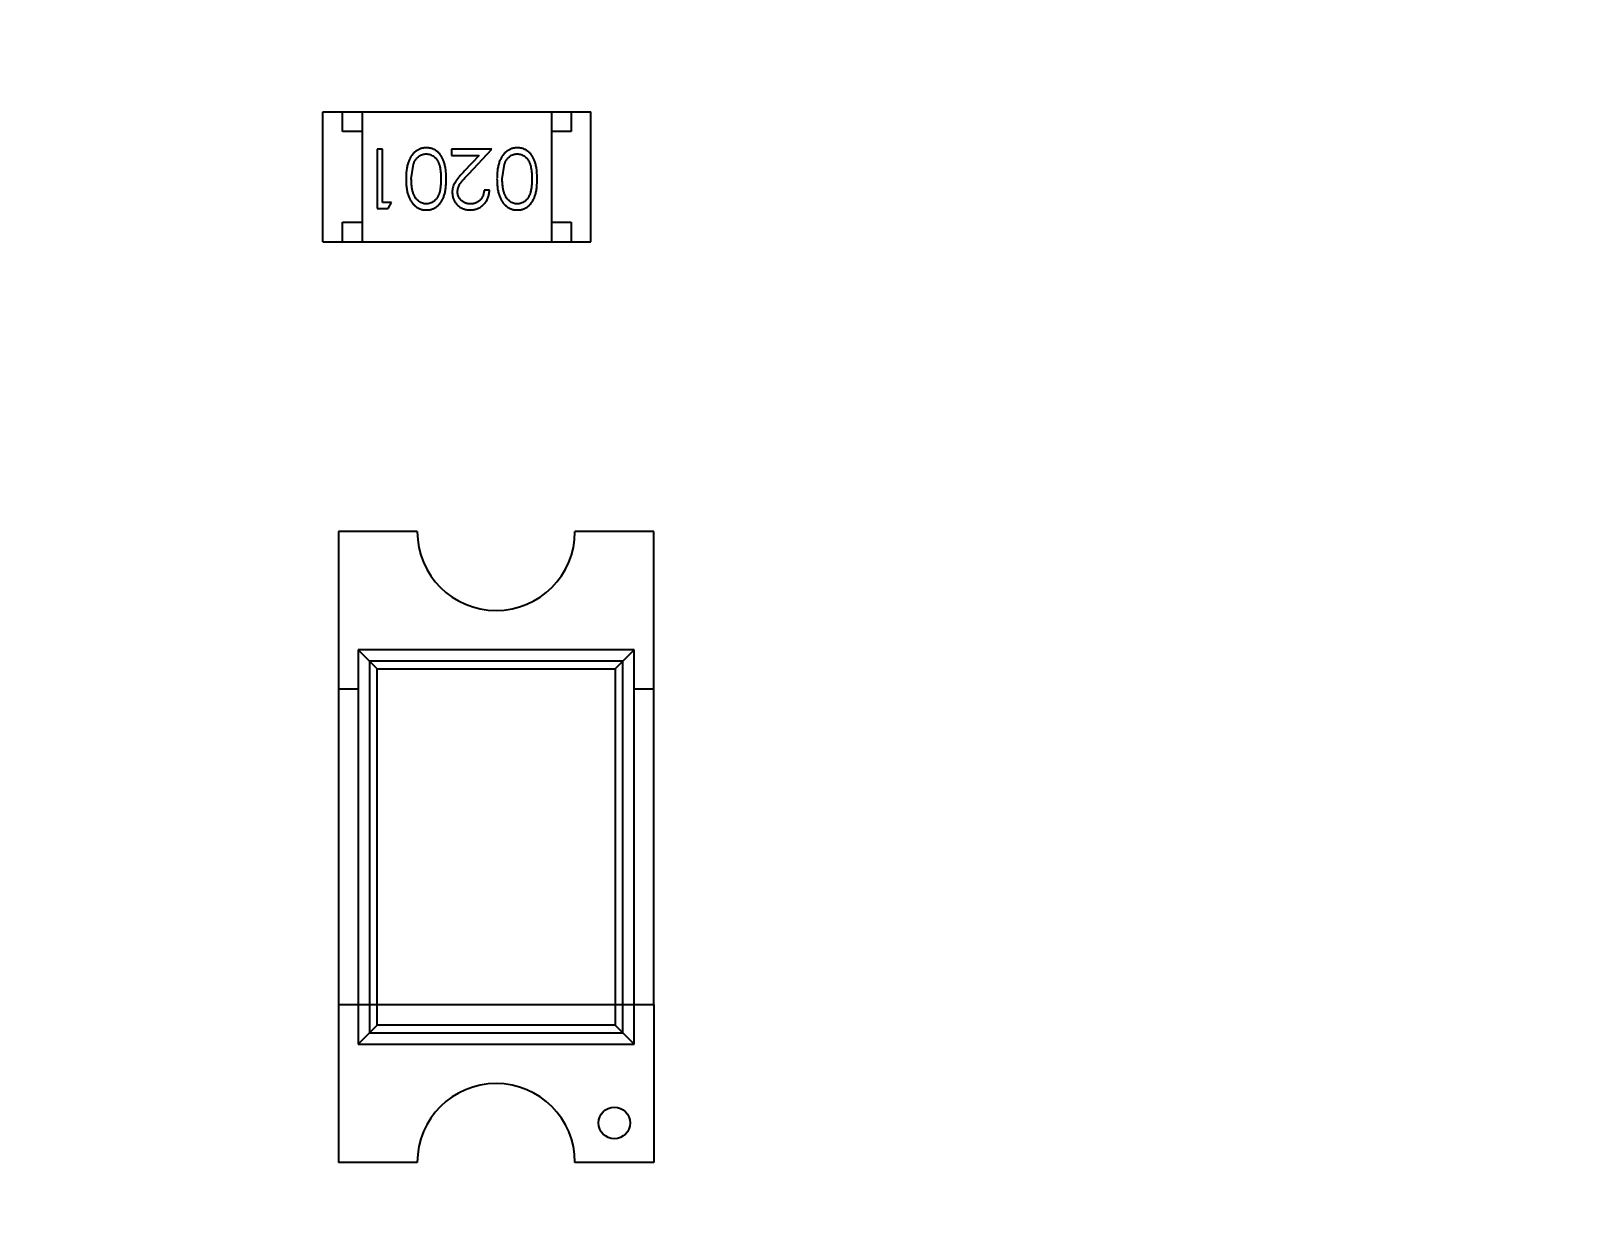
# Model space of a CAD drawing. Header units: millimetres. Extents: x -67 to 102, y -58 to 29.
# Drawn here: x 66.912 to 70.844, y -36.993 to -33.969 of the extents above; entities that cross this region are included whole.
import ezdxf

# ---------------------------------------------------------------- set-up
doc = ezdxf.new("R2010")
doc.units = ezdxf.units.MM
doc.header["$LTSCALE"] = 1.21
doc.header["$MEASUREMENT"] = 0
doc.header["$PDMODE"] = 3
doc.header["$PDSIZE"] = 0.3125
doc.layers.get('0').update_dxf_attribs({"linetype": 'CONTINUOUS'})
doc.layers.get('DEFPOINTS').update_dxf_attribs({"linetype": 'CONTINUOUS'})
doc.layers.add('Dim', color=3, linetype='CONTINUOUS', lineweight=25)
doc.styles.get("Standard").update_dxf_attribs({"font": 'txt', "width": 0.8})
doc.dimstyles.get("Standard").update_dxf_attribs({"dimtxt": 0.15625, "dimasz": 0.1875, "dimexe": 0.125, "dimexo": 0.0625, "dimgap": 0.09, "dimtad": 0, "dimtih": 1, "dimtoh": 1, "dimzin": 4, "dimdsep": 46, "dimtxsty": 'Standard', "dimblk": '_FILLED', "dimblk1": '_FILLED', "dimblk2": '_FILLED', "dimcen": 0.09, "dimazin": 1, "dimtp": 0.01, "dimtm": 0.01, "dimtfac": 1, "dimtofl": 0, "dimtmove": 0, "dimatfit": 3, "dimldrblk": '_FILLED', "dimfxl": 1, "dimtolj": 1, "dimtzin": 4, "dimarcsym": 0})

# ---------------------------------------------------------------- blocks, each defined once
blk = doc.blocks.new('_FILLED')
at = {"color": 0, "linetype": 'ByBlock'}
blk.add_solid([(0, 0), (-1, 0.1667), (-1, -0.1667)], dxfattribs=at)
blk = doc.blocks.new('*D46')
at = {"color": 0, "linetype": 'ByBlock', "lineweight": -2}
for p, q in [((46.8524, -34.0313), (46.8524, -55.0848)), ((77.3324, -34.0313), (77.3324, -55.0848)), ((46.8524, -54.9598), (58.9357, -54.9598)), ((77.3324, -54.9598), (65.2491, -54.9598))]:
    blk.add_line(p, q, dxfattribs=at)
at = {"layer": 'DEFPOINTS', "color": 0, "linetype": 'ByBlock'}
for p in [(46.8524, -33.9688), (77.3324, -33.9688)]:
    blk.add_point(p, dxfattribs=at)
at = {"color": 0, "linetype": 'ByBlock', "lineweight": -2, "xscale": 2, "yscale": 2, "zscale": 2, "rotation": 180}
blk.add_blockref('_FILLED', (46.8524, -54.9598), dxfattribs=at)
at = {"color": 0, "linetype": 'ByBlock', "lineweight": -2, "xscale": 2, "yscale": 2, "zscale": 2}
blk.add_blockref('_FILLED', (77.3324, -54.9598), dxfattribs=at)
at = {"color": 0, "linetype": 'ByBlock', "lineweight": -2, "insert": (62.0924, -54.9598), "char_height": 2, "attachment_point": 5}
blk.add_mtext('\\A1;30.48', dxfattribs=at)

msp = doc.modelspace()

# ---------------------------------------------------------------- linework, layer by layer
at = {"color": 7, "linetype": 'Continuous'}
for p, q in [((67.6525, -34.1737), (68.3325, -34.1737)), ((67.6525, -34.5037), (67.6525, -34.1737)), ((67.7025, -34.2237), (67.7025, -34.1737)), ((67.7525, -34.1737), (67.7525, -34.5037)), ((68.2325, -34.1737), (68.2325, -34.5037)), ((68.2825, -34.1737), (68.2825, -34.2237)), ((68.3325, -34.5037), (68.3325, -34.1737)), ((67.7525, -34.2237), (67.7025, -34.2237)), ((68.2825, -34.2237), (68.2325, -34.2237)), ((67.8042, -34.269), (67.7907, -34.269)), ((67.7907, -34.269), (67.7907, -34.419)), ((67.8042, -34.4036), (67.8042, -34.269)), ((68.0811, -34.269), (67.9792, -34.269)), ((67.9792, -34.269), (67.9792, -34.2844)), ((67.9792, -34.2844), (68.049, -34.2844)), ((68.049, -34.2844), (68.0114, -34.3245)), ((68.0229, -34.3311), (68.0811, -34.269)), ((67.8772, -34.344), (67.8829, -34.3063)), ((68.108, -34.344), (68.1137, -34.3063)), ((67.8272, -34.4036), (67.8042, -34.4036)), ((67.8184, -34.419), (67.8272, -34.4036)), ((68.0753, -34.3729), (68.0618, -34.3729)), ((67.7907, -34.419), (67.8184, -34.419)), ((67.7025, -34.4537), (67.7525, -34.4537)), ((67.7025, -34.5037), (67.7025, -34.4537)), ((68.2325, -34.4537), (68.2825, -34.4537)), ((68.2825, -34.4537), (68.2825, -34.5037)), ((67.6525, -34.5037), (68.3325, -34.5037)), ((67.8924, -35.2389), (67.6924, -35.2389)), ((67.6924, -35.2389), (67.6924, -36.4389)), ((68.4924, -35.2389), (68.2924, -35.2389)), ((68.4924, -36.4389), (68.4924, -35.2389)), ((68.4424, -35.5389), (67.7424, -35.5389)), ((67.7424, -35.5389), (67.7908, -35.5872)), ((67.7424, -35.5389), (67.7424, -36.5389)), ((68.4424, -35.5389), (68.3941, -35.5872)), ((68.4424, -36.5389), (68.4424, -35.5389)), ((68.414, -35.5673), (67.7709, -35.5673)), ((67.7709, -35.5673), (67.7709, -36.5105)), ((68.414, -36.5105), (68.414, -35.5673)), ((67.7908, -35.5872), (68.3941, -35.5872)), ((67.7908, -36.4905), (67.7908, -35.5872)), ((68.3941, -35.5872), (68.3941, -36.4905)), ((67.7424, -35.6389), (67.6924, -35.6389)), ((68.4924, -35.6389), (68.4424, -35.6389)), ((67.6924, -36.4389), (67.7424, -36.4389)), ((68.4424, -36.4389), (68.4924, -36.4389)), ((67.7908, -36.4905), (67.7424, -36.5389)), ((67.7709, -36.5105), (68.414, -36.5105)), ((68.3941, -36.4905), (67.7908, -36.4905)), ((68.4424, -36.5389), (68.3941, -36.4905)), ((67.7424, -36.5389), (68.4424, -36.5389))]:
    msp.add_line(p, q, dxfattribs=at)
at = {"color": 6, "linetype": 'Continuous'}
for p, q in [((67.6924, -36.4389), (67.6924, -36.8389)), ((67.7424, -36.4389), (68.4424, -36.4389)), ((68.4924, -36.4389), (68.4924, -36.8389)), ((67.8924, -36.8389), (67.6924, -36.8389)), ((68.4924, -36.8389), (68.2924, -36.8389))]:
    msp.add_line(p, q, dxfattribs=at)
at = {"color": 7, "linetype": 'Continuous'}
msp.add_circle((68.3924, -36.7389), 0.04, dxfattribs=at)
msp.add_arc((68.0924, -35.2389), 0.2, 180, 0, dxfattribs=at)
at = {"color": 6, "linetype": 'Continuous'}
msp.add_arc((68.0924, -36.8389), 0.2, 0, 180, dxfattribs=at)
at = {"color": 7, "linetype": 'Continuous'}
for points, knots in [([(67.9155, -34.2652), (67.9143, -34.2652), (67.912, -34.2652), (67.9085, -34.2657), (67.905, -34.2663), (67.9017, -34.2673), (67.8984, -34.2685), (67.8952, -34.2699), (67.8921, -34.2717), (67.8891, -34.2737), (67.8862, -34.2759), (67.8835, -34.2785), (67.8809, -34.2812), (67.8785, -34.2843), (67.8762, -34.2876), (67.8742, -34.2911), (67.8722, -34.2949), (67.8705, -34.299), (67.8688, -34.3034), (67.8675, -34.3081), (67.8663, -34.3132), (67.8654, -34.3187), (67.8647, -34.3245), (67.8641, -34.3307), (67.8638, -34.3372), (67.8638, -34.3417), (67.8638, -34.344)], [0, 0, 0, 0, 0.033824, 0.067298, 0.10028, 0.133019, 0.165736, 0.198792, 0.232372, 0.266409, 0.301016, 0.336196, 0.371972, 0.408574, 0.446394, 0.485225, 0.525372, 0.567224, 0.611081, 0.65775, 0.70702, 0.759235, 0.814484, 0.873227, 0.934937, 1, 1, 1, 1]), ([(67.8829, -34.3063), (67.8833, -34.3053), (67.8841, -34.3032), (67.8854, -34.3003), (67.8868, -34.2976), (67.8885, -34.295), (67.8902, -34.2927), (67.892, -34.2906), (67.8941, -34.2887), (67.8969, -34.2864), (67.9006, -34.2841), (67.9053, -34.2821), (67.9101, -34.2808), (67.9134, -34.2806), (67.9151, -34.2806)], [0, 0, 0, 0, 0.075949, 0.148549, 0.218996, 0.286119, 0.351826, 0.416074, 0.478265, 0.540325, 0.660405, 0.774606, 0.887187, 1, 1, 1, 1]), ([(67.9151, -34.2806), (67.9167, -34.2807), (67.92, -34.2808), (67.9249, -34.2821), (67.9297, -34.2842), (67.9334, -34.2866), (67.9363, -34.2889), (67.9383, -34.2908), (67.9402, -34.2929), (67.942, -34.2953), (67.9436, -34.2978), (67.9451, -34.3005), (67.9464, -34.3034), (67.9477, -34.3065), (67.9488, -34.3099), (67.9497, -34.3137), (67.9505, -34.3178), (67.9511, -34.3223), (67.9516, -34.3272), (67.952, -34.3325), (67.9522, -34.3381), (67.9522, -34.342), (67.9522, -34.344)], [0, 0, 0, 0, 0.060034, 0.120278, 0.182348, 0.247919, 0.281641, 0.315701, 0.350322, 0.385703, 0.421819, 0.459196, 0.497866, 0.538301, 0.58121, 0.628183, 0.679403, 0.734699, 0.794074, 0.858416, 0.927049, 1, 1, 1, 1]), ([(67.9657, -34.344), (67.9657, -34.3416), (67.9656, -34.3369), (67.9653, -34.3302), (67.9648, -34.3238), (67.9641, -34.3179), (67.9632, -34.3123), (67.9622, -34.3072), (67.9608, -34.3025), (67.9593, -34.2981), (67.9576, -34.2941), (67.9558, -34.2904), (67.9538, -34.287), (67.9516, -34.2838), (67.9493, -34.2808), (67.9468, -34.278), (67.9442, -34.2756), (67.9414, -34.2734), (67.9384, -34.2715), (67.9354, -34.2698), (67.9323, -34.2683), (67.9291, -34.2672), (67.9259, -34.2663), (67.9225, -34.2657), (67.9191, -34.2652), (67.9167, -34.2652), (67.9155, -34.2652)], [0, 0, 0, 0, 0.068113, 0.132564, 0.193427, 0.250218, 0.303569, 0.353576, 0.400235, 0.443586, 0.484619, 0.524292, 0.56238, 0.599049, 0.63494, 0.669782, 0.704009, 0.737842, 0.771098, 0.803896, 0.836415, 0.868639, 0.900715, 0.933378, 0.966213, 1, 1, 1, 1]), ([(68.1463, -34.2652), (68.1451, -34.2652), (68.1427, -34.2652), (68.1392, -34.2657), (68.1358, -34.2663), (68.1324, -34.2673), (68.1292, -34.2685), (68.126, -34.2699), (68.1229, -34.2717), (68.1199, -34.2737), (68.117, -34.2759), (68.1143, -34.2785), (68.1117, -34.2812), (68.1093, -34.2843), (68.107, -34.2876), (68.1049, -34.2911), (68.103, -34.2949), (68.1012, -34.299), (68.0996, -34.3034), (68.0983, -34.3081), (68.0971, -34.3132), (68.0962, -34.3187), (68.0955, -34.3245), (68.0949, -34.3307), (68.0946, -34.3372), (68.0946, -34.3417), (68.0945, -34.344)], [0, 0, 0, 0, 0.033824, 0.067298, 0.10028, 0.133019, 0.165736, 0.198792, 0.232372, 0.266409, 0.301016, 0.336196, 0.371972, 0.408574, 0.446394, 0.485225, 0.525372, 0.567224, 0.611081, 0.65775, 0.70702, 0.759235, 0.814484, 0.873227, 0.934937, 1, 1, 1, 1]), ([(68.1137, -34.3063), (68.1141, -34.3053), (68.1148, -34.3032), (68.1162, -34.3003), (68.1176, -34.2976), (68.1192, -34.295), (68.121, -34.2927), (68.1228, -34.2906), (68.1248, -34.2887), (68.1276, -34.2864), (68.1313, -34.2841), (68.136, -34.2821), (68.1409, -34.2808), (68.1442, -34.2806), (68.1459, -34.2806)], [0, 0, 0, 0, 0.075949, 0.148549, 0.218996, 0.286119, 0.351826, 0.416074, 0.478265, 0.540325, 0.660405, 0.774606, 0.887187, 1, 1, 1, 1]), ([(68.1459, -34.2806), (68.1475, -34.2807), (68.1508, -34.2808), (68.1557, -34.2821), (68.1604, -34.2842), (68.1642, -34.2866), (68.167, -34.2889), (68.1691, -34.2908), (68.171, -34.2929), (68.1728, -34.2953), (68.1744, -34.2978), (68.1759, -34.3005), (68.1772, -34.3034), (68.1785, -34.3065), (68.1796, -34.3099), (68.1805, -34.3137), (68.1812, -34.3178), (68.1819, -34.3223), (68.1824, -34.3272), (68.1827, -34.3325), (68.183, -34.3381), (68.183, -34.342), (68.183, -34.344)], [0, 0, 0, 0, 0.060034, 0.120278, 0.182348, 0.247919, 0.281641, 0.315701, 0.350322, 0.385703, 0.421819, 0.459196, 0.497866, 0.538301, 0.58121, 0.628183, 0.679403, 0.734699, 0.794074, 0.858416, 0.927049, 1, 1, 1, 1]), ([(68.1965, -34.344), (68.1964, -34.3416), (68.1964, -34.3369), (68.1961, -34.3302), (68.1956, -34.3238), (68.1949, -34.3179), (68.194, -34.3123), (68.1929, -34.3072), (68.1916, -34.3025), (68.1901, -34.2981), (68.1884, -34.2941), (68.1865, -34.2904), (68.1845, -34.287), (68.1824, -34.2838), (68.1801, -34.2808), (68.1776, -34.278), (68.1749, -34.2756), (68.1721, -34.2734), (68.1692, -34.2715), (68.1662, -34.2698), (68.1631, -34.2683), (68.1599, -34.2672), (68.1566, -34.2663), (68.1533, -34.2657), (68.1498, -34.2652), (68.1475, -34.2652), (68.1463, -34.2652)], [0, 0, 0, 0, 0.068113, 0.132564, 0.193427, 0.250218, 0.303569, 0.353576, 0.400235, 0.443586, 0.484619, 0.524292, 0.56238, 0.599049, 0.63494, 0.669782, 0.704009, 0.737842, 0.771098, 0.803896, 0.836415, 0.868639, 0.900715, 0.933378, 0.966213, 1, 1, 1, 1]), ([(68.0114, -34.3245), (68.01, -34.326), (68.0072, -34.329), (68.0033, -34.3333), (67.9997, -34.3375), (67.9965, -34.3413), (67.9937, -34.345), (67.9912, -34.3484), (67.9891, -34.3515), (67.9868, -34.3553), (67.9844, -34.3601), (67.9825, -34.366), (67.9813, -34.3721), (67.9811, -34.3762), (67.9811, -34.3783)], [0, 0, 0, 0, 0.09953, 0.192079, 0.277712, 0.357454, 0.429648, 0.495771, 0.555538, 0.608657, 0.707578, 0.804328, 0.901298, 1, 1, 1, 1]), ([(67.8638, -34.344), (67.8638, -34.3463), (67.8638, -34.3508), (67.8641, -34.3573), (67.8647, -34.3635), (67.8654, -34.3694), (67.8664, -34.3749), (67.8675, -34.38), (67.869, -34.3847), (67.8705, -34.3892), (67.8724, -34.3932), (67.8743, -34.3971), (67.8764, -34.4006), (67.8786, -34.4039), (67.8811, -34.407), (67.8836, -34.4097), (67.8863, -34.4123), (67.8892, -34.4145), (67.8922, -34.4165), (67.8953, -34.4182), (67.8984, -34.4196), (67.9017, -34.4208), (67.905, -34.4218), (67.9085, -34.4224), (67.912, -34.4228), (67.9143, -34.4229), (67.9155, -34.4229)], [0, 0, 0, 0, 0.065278, 0.127205, 0.186168, 0.241675, 0.294115, 0.343609, 0.390387, 0.434463, 0.476646, 0.517002, 0.555936, 0.593716, 0.630057, 0.665601, 0.700745, 0.734917, 0.768681, 0.802087, 0.834849, 0.867433, 0.900138, 0.932806, 0.966212, 1, 1, 1, 1]), ([(67.9151, -34.4075), (67.9135, -34.4074), (67.9102, -34.4072), (67.9053, -34.406), (67.9007, -34.4038), (67.8969, -34.4015), (67.894, -34.3992), (67.892, -34.3972), (67.89, -34.395), (67.8882, -34.3925), (67.8865, -34.3898), (67.885, -34.3869), (67.8835, -34.3837), (67.8822, -34.3803), (67.8811, -34.3766), (67.88, -34.3727), (67.8792, -34.3685), (67.8784, -34.3641), (67.8779, -34.3594), (67.8775, -34.3545), (67.8773, -34.3494), (67.8773, -34.3458), (67.8772, -34.344)], [0, 0, 0, 0, 0.059689, 0.119507, 0.181075, 0.246162, 0.279894, 0.314468, 0.350403, 0.387474, 0.426147, 0.466624, 0.508745, 0.553328, 0.600058, 0.649177, 0.700552, 0.754894, 0.811825, 0.871514, 0.934319, 1, 1, 1, 1]), ([(67.9522, -34.344), (67.9522, -34.346), (67.9522, -34.35), (67.952, -34.3556), (67.9516, -34.3609), (67.9511, -34.3658), (67.9505, -34.3703), (67.9497, -34.3745), (67.9488, -34.3782), (67.9477, -34.3816), (67.9464, -34.3847), (67.9451, -34.3876), (67.9436, -34.3903), (67.9419, -34.3929), (67.9402, -34.3952), (67.9383, -34.3973), (67.9363, -34.3993), (67.9334, -34.4015), (67.9297, -34.4039), (67.925, -34.406), (67.9201, -34.4072), (67.9167, -34.4074), (67.9151, -34.4075)], [0, 0, 0, 0, 0.073302, 0.142286, 0.206253, 0.266017, 0.321612, 0.372532, 0.419497, 0.462398, 0.502825, 0.541489, 0.579034, 0.615143, 0.650298, 0.684912, 0.718701, 0.752189, 0.817245, 0.879117, 0.939613, 1, 1, 1, 1]), ([(67.9155, -34.4229), (67.9167, -34.4229), (67.9191, -34.4228), (67.9225, -34.4224), (67.9259, -34.4218), (67.9292, -34.4208), (67.9324, -34.4197), (67.9355, -34.4182), (67.9385, -34.4165), (67.9415, -34.4145), (67.9443, -34.4123), (67.947, -34.4099), (67.9494, -34.4071), (67.9518, -34.4042), (67.9539, -34.401), (67.9559, -34.3975), (67.9578, -34.3938), (67.9594, -34.3899), (67.9609, -34.3856), (67.9622, -34.3809), (67.9633, -34.3757), (67.9641, -34.3702), (67.9648, -34.3642), (67.9653, -34.3578), (67.9656, -34.351), (67.9657, -34.3464), (67.9657, -34.344)], [0, 0, 0, 0, 0.033742, 0.066533, 0.099153, 0.13154, 0.164087, 0.196563, 0.229707, 0.263315, 0.297504, 0.331686, 0.366482, 0.4021, 0.438958, 0.476748, 0.515985, 0.556589, 0.599519, 0.645765, 0.695487, 0.748721, 0.805687, 0.866754, 0.931405, 1, 1, 1, 1]), ([(67.9945, -34.3771), (67.9946, -34.3755), (67.9947, -34.3722), (67.9958, -34.3674), (67.9975, -34.3628), (67.9994, -34.359), (68.0015, -34.3559), (68.0034, -34.3532), (68.0057, -34.3502), (68.0084, -34.347), (68.0115, -34.3434), (68.0149, -34.3396), (68.0188, -34.3354), (68.0215, -34.3326), (68.0229, -34.3311)], [0, 0, 0, 0, 0.088014, 0.174976, 0.2638, 0.355443, 0.406413, 0.465519, 0.533076, 0.609353, 0.693899, 0.787171, 0.889197, 1, 1, 1, 1]), ([(68.0945, -34.344), (68.0946, -34.3463), (68.0946, -34.3508), (68.0949, -34.3573), (68.0954, -34.3635), (68.0962, -34.3694), (68.0971, -34.3749), (68.0983, -34.38), (68.0997, -34.3847), (68.1013, -34.3892), (68.1031, -34.3932), (68.105, -34.3971), (68.1072, -34.4006), (68.1094, -34.4039), (68.1118, -34.407), (68.1144, -34.4097), (68.1171, -34.4123), (68.12, -34.4145), (68.123, -34.4165), (68.126, -34.4182), (68.1292, -34.4196), (68.1325, -34.4208), (68.1358, -34.4218), (68.1392, -34.4224), (68.1427, -34.4228), (68.1451, -34.4229), (68.1463, -34.4229)], [0, 0, 0, 0, 0.065278, 0.127205, 0.186168, 0.241675, 0.294115, 0.343609, 0.390387, 0.434463, 0.476646, 0.517002, 0.555936, 0.593716, 0.630057, 0.665601, 0.700745, 0.734917, 0.768681, 0.802087, 0.834849, 0.867433, 0.900138, 0.932806, 0.966212, 1, 1, 1, 1]), ([(68.1459, -34.4075), (68.1442, -34.4074), (68.1409, -34.4072), (68.1361, -34.406), (68.1314, -34.4038), (68.1277, -34.4015), (68.1248, -34.3992), (68.1228, -34.3972), (68.1208, -34.395), (68.119, -34.3925), (68.1173, -34.3898), (68.1158, -34.3869), (68.1143, -34.3837), (68.113, -34.3803), (68.1118, -34.3766), (68.1108, -34.3727), (68.11, -34.3685), (68.1092, -34.3641), (68.1087, -34.3594), (68.1082, -34.3545), (68.1081, -34.3494), (68.108, -34.3458), (68.108, -34.344)], [0, 0, 0, 0, 0.059689, 0.119507, 0.181075, 0.246162, 0.279894, 0.314468, 0.350403, 0.387474, 0.426147, 0.466624, 0.508745, 0.553328, 0.600058, 0.649177, 0.700552, 0.754894, 0.811825, 0.871514, 0.934319, 1, 1, 1, 1]), ([(68.183, -34.344), (68.183, -34.346), (68.183, -34.35), (68.1827, -34.3556), (68.1824, -34.3609), (68.1819, -34.3658), (68.1813, -34.3703), (68.1804, -34.3745), (68.1795, -34.3782), (68.1784, -34.3816), (68.1772, -34.3847), (68.1758, -34.3876), (68.1743, -34.3903), (68.1727, -34.3929), (68.171, -34.3952), (68.1691, -34.3973), (68.1671, -34.3993), (68.1642, -34.4015), (68.1604, -34.4039), (68.1557, -34.406), (68.1508, -34.4072), (68.1475, -34.4074), (68.1459, -34.4075)], [0, 0, 0, 0, 0.073302, 0.142286, 0.206253, 0.266017, 0.321612, 0.372532, 0.419497, 0.462398, 0.502825, 0.541489, 0.579034, 0.615143, 0.650298, 0.684912, 0.718701, 0.752189, 0.817245, 0.879117, 0.939613, 1, 1, 1, 1]), ([(68.1463, -34.4229), (68.1475, -34.4229), (68.1498, -34.4228), (68.1533, -34.4224), (68.1567, -34.4218), (68.1599, -34.4208), (68.1632, -34.4197), (68.1663, -34.4182), (68.1693, -34.4165), (68.1723, -34.4145), (68.1751, -34.4123), (68.1777, -34.4099), (68.1802, -34.4071), (68.1825, -34.4042), (68.1847, -34.401), (68.1867, -34.3975), (68.1885, -34.3938), (68.1902, -34.3899), (68.1917, -34.3856), (68.193, -34.3809), (68.1941, -34.3757), (68.1949, -34.3702), (68.1956, -34.3642), (68.1961, -34.3578), (68.1964, -34.351), (68.1964, -34.3464), (68.1965, -34.344)], [0, 0, 0, 0, 0.033742, 0.066533, 0.099153, 0.13154, 0.164087, 0.196563, 0.229707, 0.263315, 0.297504, 0.331686, 0.366482, 0.4021, 0.438958, 0.476748, 0.515985, 0.556589, 0.599519, 0.645765, 0.695487, 0.748721, 0.805687, 0.866754, 0.931405, 1, 1, 1, 1]), ([(67.9811, -34.3783), (67.9811, -34.3798), (67.9812, -34.3827), (67.9818, -34.387), (67.9828, -34.3911), (67.9841, -34.3952), (67.9859, -34.399), (67.9881, -34.4027), (67.9906, -34.4063), (67.9936, -34.4096), (67.9968, -34.4128), (68.0003, -34.4154), (68.0041, -34.4177), (68.008, -34.4197), (68.0123, -34.4211), (68.0168, -34.4221), (68.0215, -34.4228), (68.0247, -34.4228), (68.0264, -34.4229)], [0, 0, 0, 0, 0.06271, 0.123347, 0.183401, 0.242828, 0.302097, 0.36242, 0.423725, 0.487032, 0.550491, 0.612709, 0.674265, 0.73617, 0.799211, 0.863483, 0.930525, 1, 1, 1, 1]), ([(68.0271, -34.4075), (68.026, -34.4075), (68.0238, -34.4074), (68.0205, -34.407), (68.0174, -34.4063), (68.0145, -34.4053), (68.0116, -34.404), (68.0089, -34.4025), (68.0064, -34.4006), (68.0039, -34.3985), (68.0017, -34.3963), (67.9998, -34.3938), (67.9982, -34.3913), (67.9968, -34.3887), (67.9958, -34.3859), (67.9951, -34.3831), (67.9946, -34.3801), (67.9946, -34.3781), (67.9945, -34.3771)], [0, 0, 0, 0, 0.068027, 0.133505, 0.19695, 0.26027, 0.322741, 0.384982, 0.448465, 0.513424, 0.578224, 0.640011, 0.700094, 0.760067, 0.819012, 0.877878, 0.938035, 1, 1, 1, 1]), ([(68.0264, -34.4229), (68.0281, -34.4228), (68.0314, -34.4228), (68.0362, -34.4221), (68.0408, -34.421), (68.0452, -34.4195), (68.0495, -34.4174), (68.0535, -34.415), (68.0573, -34.4122), (68.0608, -34.4089), (68.0641, -34.4053), (68.067, -34.4014), (68.0694, -34.3972), (68.0715, -34.3928), (68.0731, -34.3882), (68.0742, -34.3833), (68.075, -34.3782), (68.0752, -34.3747), (68.0753, -34.3729)], [0, 0, 0, 0, 0.06445, 0.126725, 0.187421, 0.247417, 0.306749, 0.366595, 0.427749, 0.490235, 0.553031, 0.614805, 0.676505, 0.738096, 0.801021, 0.864897, 0.931209, 1, 1, 1, 1]), ([(68.0618, -34.3729), (68.0617, -34.3742), (68.0615, -34.3768), (68.0607, -34.3806), (68.0598, -34.3841), (68.0585, -34.3875), (68.057, -34.3905), (68.0553, -34.3934), (68.0533, -34.3961), (68.051, -34.3984), (68.0486, -34.4005), (68.046, -34.4024), (68.0432, -34.404), (68.0402, -34.4053), (68.0372, -34.4063), (68.0339, -34.407), (68.0306, -34.4074), (68.0283, -34.4075), (68.0271, -34.4075)], [0, 0, 0, 0, 0.073648, 0.143686, 0.210962, 0.275557, 0.338064, 0.399311, 0.4594, 0.51934, 0.579024, 0.637809, 0.695959, 0.754122, 0.813113, 0.873453, 0.935561, 1, 1, 1, 1])]:
    msp.add_open_spline(points, degree=3, knots=knots, dxfattribs=at)

# ---------------------------------------------------------------- dimensions: what is measured, and where the dimension line sits
at = {"layer": 'Dim'}
dim = msp.add_linear_dim(base=(77.3324, -54.9598), p1=(46.8524, -33.9688), p2=(77.3324, -33.9688), dimstyle='Standard', override={"dimtxt": 2, "dimasz": 2, "dimtih": 0, "dimtoh": 0, "dimzin": 0, "dimcen": 0.198, "dimadec": 0, "dimazin": 0, "dimtp": 0, "dimtm": 0, "dimtdec": 4, "dimtzin": 0}, dxfattribs=at)
dim.commit()
dim.dimension.update_dxf_attribs({"geometry": '*D46', "text_midpoint": (62.0924, -54.9598)})

doc.saveas('drawing.dxf')
